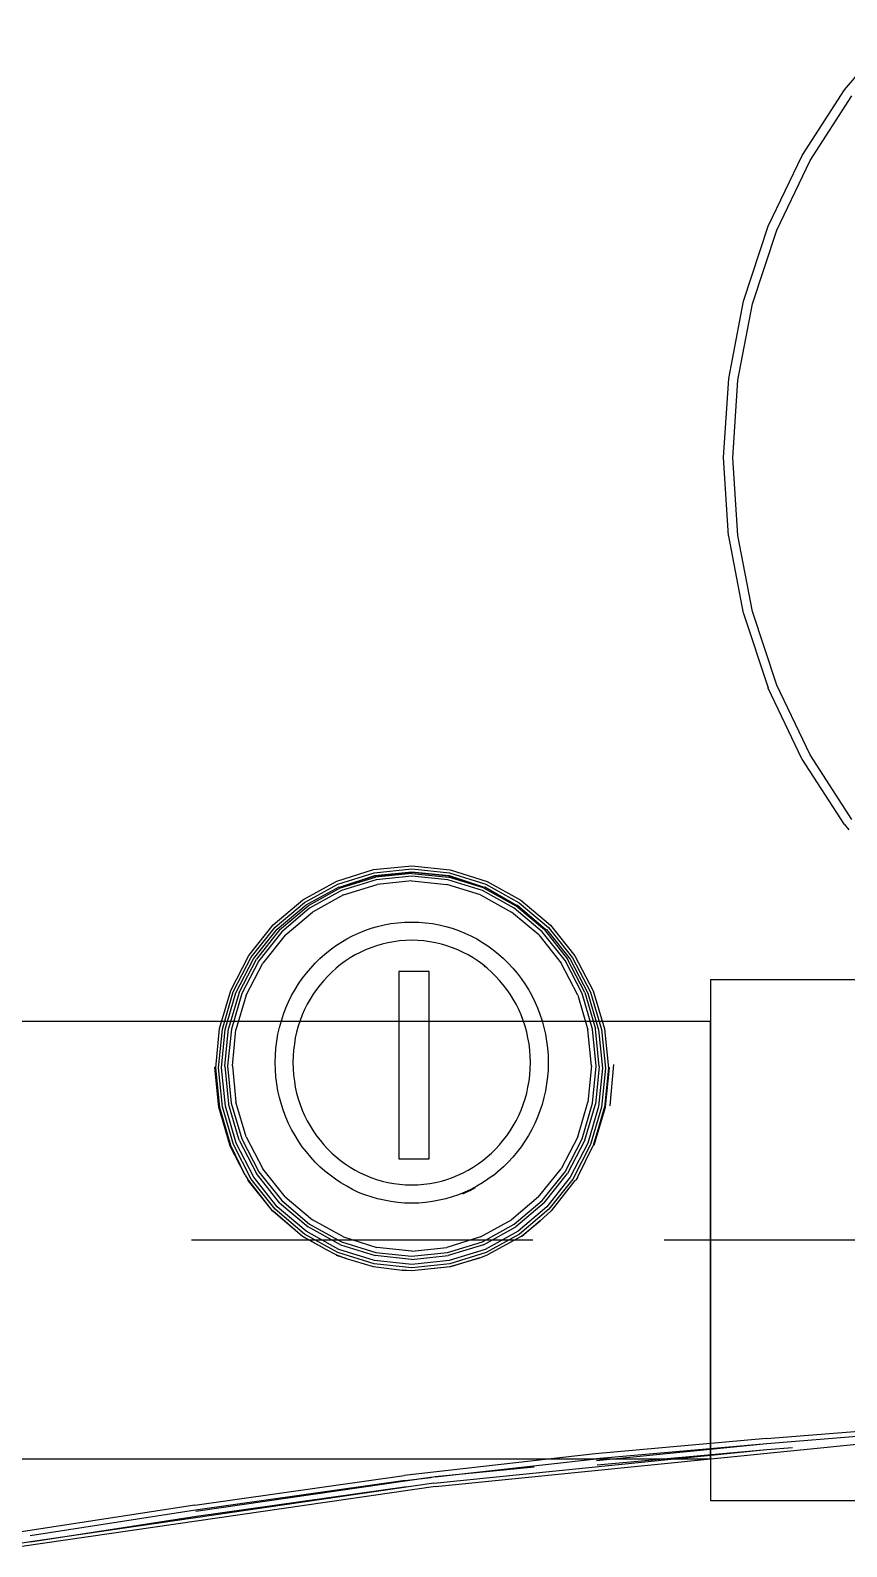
# Model space of a CAD drawing. Extents: x 41.9 to 126, y -21.3 to 38.1.
# Drawn here: x 101.4414 to 101.6804, y -12.3686 to -11.9249 of the extents above; entities that cross this region are included whole.
import ezdxf

# ---------------------------------------------------------------- set-up
doc = ezdxf.new("R2010")
doc.units = 0
for name, pattern in [('(_DASHED_)', [0.3, 0.2, -0.1]), ('AGUA_FRIA', [1000, 1000, 0]), ('DASHDOT2', [0.5, 0.25, -0.125, 0, -0.125])]:
    doc.linetypes.add(name, pattern=pattern)
doc.layers.get('0').update_dxf_attribs({"linetype": 'CONTINUOUS'})
for name, color, linetype in [('ARQUITETURA_R07', 8, 'CONTINUOUS'), ('CONEXAO-PVC_SOLDAVEL_MARROM', 162, 'CONTINUOUS'), ('LINHA_CENTRAL', 5, 'CONTINUOUS'), ('LINHA_EIXO', 8, 'DASHDOT2'), ('LISTAGEM_TEXTO', 7, 'CONTINUOUS'), ('TRACADO_INTERNO_CNX', 7, 'CONTINUOUS'), ('TUBO-PVC_SOLDAVEL_MARROM', 162, 'CONTINUOUS')]:
    doc.layers.add(name, color=color, linetype=linetype)

# ---------------------------------------------------------------- blocks, each defined once
blk = doc.blocks.new('VISTAS')
at = {"layer": 'ARQUITETURA_R07'}
for p, q in [((1.8751, -0.35936), (1.87879, -0.35501)), ((1.87199, -0.36416), (1.8751, -0.35936)), ((1.87257, -0.36454), (1.87563, -0.35981)), ((1.86951, -0.36934), (1.87199, -0.36416)), ((1.87013, -0.36964), (1.87257, -0.36454)), ((1.86771, -0.37482), (1.86951, -0.36934)), ((1.86836, -0.37502), (1.87013, -0.36964)), ((1.86662, -0.38049), (1.86771, -0.37482)), ((1.86728, -0.38062), (1.86836, -0.37502)), ((1.86625, -0.38627), (1.86662, -0.38049)), ((1.86692, -0.3863), (1.86728, -0.38062)), ((1.86661, -0.39199), (1.86625, -0.38627)), ((1.86728, -0.39197), (1.86692, -0.3863)), ((1.86661, -0.39199), (1.86662, -0.39203)), ((1.8677, -0.39765), (1.86662, -0.39203)), ((1.86836, -0.39754), (1.86728, -0.39197)), ((1.8677, -0.39765), (1.86771, -0.39769)), ((1.86771, -0.39769), (1.8695, -0.40312)), ((1.87013, -0.40292), (1.86836, -0.39754)), ((1.86951, -0.40315), (1.8695, -0.40312)), ((1.87198, -0.4083), (1.86951, -0.40315)), ((1.87257, -0.40802), (1.87013, -0.40292)), ((1.87563, -0.41275), (1.87257, -0.40802)), ((1.87199, -0.40833), (1.87198, -0.4083)), ((1.8751, -0.41311), (1.87199, -0.40833)), ((1.8751, -0.41311), (1.87541, -0.4135)), ((1.83794, -0.41727), (1.84063, -0.41642)), ((1.83802, -0.41748), (1.84067, -0.41665)), ((1.8382, -0.41776), (1.84076, -0.41696)), ((1.83822, -0.41767), (1.84071, -0.41685)), ((1.83822, -0.41767), (1.84074, -0.41688)), ((1.84063, -0.41642), (1.84343, -0.41613)), ((1.84067, -0.41665), (1.84343, -0.41636)), ((1.84071, -0.41685), (1.84343, -0.41657)), ((1.84074, -0.41688), (1.84343, -0.41661)), ((1.84343, -0.41669), (1.84076, -0.41696)), ((1.84343, -0.41689), (1.84081, -0.41716)), ((1.84343, -0.41613), (1.84623, -0.41643)), ((1.84343, -0.41636), (1.84619, -0.41665)), ((1.84343, -0.41657), (1.84615, -0.41685)), ((1.84343, -0.41661), (1.84613, -0.41688)), ((1.84343, -0.41669), (1.84611, -0.41696)), ((1.84606, -0.41716), (1.84343, -0.41689)), ((1.84868, -0.41776), (1.84611, -0.41696)), ((1.84613, -0.41688), (1.84872, -0.41769)), ((1.84615, -0.41685), (1.84872, -0.41769)), ((1.84619, -0.41665), (1.84885, -0.41749)), ((1.84623, -0.41643), (1.84893, -0.41728)), ((1.83546, -0.41863), (1.83794, -0.41727)), ((1.83557, -0.41882), (1.83802, -0.41748)), ((1.83569, -0.41899), (1.8381, -0.41767)), ((1.8382, -0.41776), (1.83583, -0.41907)), ((1.83828, -0.41795), (1.83595, -0.41924)), ((1.8381, -0.41767), (1.83813, -0.4177)), ((1.83813, -0.4177), (1.83822, -0.41767)), ((1.84081, -0.41716), (1.83828, -0.41795)), ((1.83842, -0.41827), (1.84088, -0.4175)), ((1.84344, -0.41724), (1.84088, -0.4175)), ((1.84344, -0.41724), (1.846, -0.4175)), ((1.84846, -0.41827), (1.846, -0.4175)), ((1.8486, -0.41794), (1.84606, -0.41716)), ((1.85093, -0.41923), (1.8486, -0.41794)), ((1.84868, -0.41776), (1.85105, -0.41907)), ((1.84872, -0.41769), (1.84877, -0.41768)), ((1.84877, -0.41768), (1.8511, -0.41901)), ((1.84885, -0.41749), (1.85129, -0.41884)), ((1.84893, -0.41728), (1.85141, -0.41865)), ((1.83328, -0.42046), (1.83546, -0.41863)), ((1.83343, -0.42062), (1.83557, -0.41882)), ((1.83358, -0.42077), (1.83569, -0.41899)), ((1.83375, -0.42083), (1.83583, -0.41907)), ((1.83595, -0.41924), (1.83391, -0.42097)), ((1.83842, -0.41827), (1.83615, -0.41953)), ((1.84846, -0.41827), (1.85073, -0.41952)), ((1.85297, -0.42096), (1.85093, -0.41923)), ((1.85313, -0.42082), (1.85105, -0.41907)), ((1.8511, -0.41901), (1.85113, -0.41903)), ((1.8511, -0.41901), (1.85117, -0.41901)), ((1.85113, -0.41903), (1.85287, -0.42049)), ((1.85117, -0.41901), (1.85287, -0.42049)), ((1.85129, -0.41884), (1.85343, -0.42065)), ((1.85141, -0.41865), (1.85358, -0.42049)), ((1.83416, -0.42122), (1.83615, -0.41953)), ((1.84141, -0.42046), (1.8419, -0.42037)), ((1.8419, -0.42037), (1.8424, -0.4203)), ((1.8424, -0.4203), (1.8429, -0.42026)), ((1.8429, -0.42026), (1.84342, -0.42025)), ((1.84342, -0.42025), (1.84393, -0.42026)), ((1.84393, -0.42026), (1.84444, -0.4203)), ((1.84444, -0.4203), (1.84494, -0.42037)), ((1.84494, -0.42037), (1.84543, -0.42046)), ((1.85272, -0.4212), (1.85073, -0.41952)), ((1.8315, -0.4227), (1.83328, -0.42046)), ((1.83167, -0.42283), (1.83343, -0.42062)), ((1.83185, -0.42294), (1.83358, -0.42077)), ((1.83375, -0.42083), (1.83205, -0.42297)), ((1.83391, -0.42097), (1.83223, -0.42308)), ((1.83416, -0.42122), (1.83253, -0.42327)), ((1.83824, -0.42174), (1.83866, -0.42149)), ((1.83866, -0.42149), (1.83909, -0.42126)), ((1.83909, -0.42126), (1.83953, -0.42106)), ((1.83953, -0.42106), (1.83999, -0.42087)), ((1.83999, -0.42087), (1.84045, -0.42071)), ((1.84045, -0.42071), (1.84092, -0.42057)), ((1.84092, -0.42057), (1.84141, -0.42046)), ((1.84543, -0.42046), (1.84591, -0.42057)), ((1.84591, -0.42057), (1.84639, -0.42071)), ((1.84639, -0.42071), (1.84685, -0.42087)), ((1.84685, -0.42087), (1.8473, -0.42106)), ((1.8473, -0.42106), (1.84775, -0.42126)), ((1.84775, -0.42126), (1.84818, -0.42149)), ((1.84818, -0.42149), (1.8486, -0.42174)), ((1.85272, -0.4212), (1.85436, -0.42326)), ((1.85287, -0.42049), (1.8532, -0.42078)), ((1.85465, -0.42307), (1.85297, -0.42096)), ((1.85313, -0.42082), (1.85483, -0.42296)), ((1.85323, -0.4208), (1.8532, -0.42078)), ((1.85323, -0.4208), (1.85328, -0.42079)), ((1.85328, -0.42079), (1.85501, -0.42297)), ((1.85343, -0.42065), (1.85519, -0.42286)), ((1.85358, -0.42049), (1.85536, -0.42273)), ((1.8367, -0.42292), (1.83707, -0.4226)), ((1.83707, -0.4226), (1.83744, -0.42229)), ((1.83744, -0.42229), (1.83783, -0.422)), ((1.83783, -0.422), (1.83824, -0.42174)), ((1.83928, -0.42266), (1.83891, -0.42288)), ((1.83965, -0.42247), (1.83928, -0.42266)), ((1.84004, -0.42229), (1.83965, -0.42247)), ((1.84043, -0.42213), (1.84004, -0.42229)), ((1.84084, -0.42199), (1.84043, -0.42213)), ((1.84125, -0.42187), (1.84084, -0.42199)), ((1.84167, -0.42177), (1.84125, -0.42187)), ((1.8421, -0.42169), (1.84167, -0.42177)), ((1.84253, -0.42163), (1.8421, -0.42169)), ((1.84297, -0.4216), (1.84253, -0.42163)), ((1.84342, -0.42158), (1.84297, -0.4216)), ((1.84387, -0.4216), (1.84342, -0.42158)), ((1.84431, -0.42163), (1.84387, -0.4216)), ((1.84474, -0.42169), (1.84431, -0.42163)), ((1.84517, -0.42177), (1.84474, -0.42169)), ((1.84559, -0.42187), (1.84517, -0.42177)), ((1.846, -0.42199), (1.84559, -0.42187)), ((1.8464, -0.42213), (1.846, -0.42199)), ((1.8468, -0.42229), (1.8464, -0.42213)), ((1.84718, -0.42247), (1.8468, -0.42229)), ((1.84756, -0.42266), (1.84718, -0.42247)), ((1.84792, -0.42288), (1.84756, -0.42266)), ((1.8486, -0.42174), (1.849, -0.422)), ((1.849, -0.422), (1.84939, -0.42229)), ((1.84939, -0.42229), (1.84977, -0.4226)), ((1.84977, -0.4226), (1.85013, -0.42292)), ((1.83017, -0.42526), (1.8315, -0.4227)), ((1.83036, -0.42535), (1.83167, -0.42283)), ((1.83056, -0.42542), (1.83185, -0.42294)), ((1.83079, -0.42541), (1.83205, -0.42297)), ((1.83223, -0.42308), (1.83099, -0.42548)), ((1.83131, -0.42561), (1.83253, -0.42327)), ((1.83571, -0.42399), (1.83603, -0.42362)), ((1.83603, -0.42362), (1.83636, -0.42326)), ((1.83636, -0.42326), (1.8367, -0.42292)), ((1.83789, -0.42363), (1.83758, -0.42391)), ((1.83822, -0.42336), (1.83789, -0.42363)), ((1.83856, -0.42311), (1.83822, -0.42336)), ((1.83891, -0.42288), (1.83856, -0.42311)), ((1.84828, -0.42311), (1.84792, -0.42288)), ((1.84862, -0.42336), (1.84828, -0.42311)), ((1.84895, -0.42363), (1.84862, -0.42336)), ((1.84872, -0.4235), (1.84874, -0.42352)), ((1.84926, -0.42391), (1.84895, -0.42363)), ((1.85013, -0.42292), (1.85048, -0.42326)), ((1.85048, -0.42326), (1.85081, -0.42362)), ((1.85081, -0.42362), (1.85113, -0.42399)), ((1.85557, -0.4256), (1.85436, -0.42326)), ((1.8559, -0.42547), (1.85465, -0.42307)), ((1.8561, -0.42541), (1.85483, -0.42296)), ((1.85501, -0.42297), (1.8563, -0.42545)), ((1.85519, -0.42286), (1.8565, -0.42538)), ((1.85536, -0.42273), (1.8567, -0.42528)), ((1.83488, -0.4252), (1.83514, -0.42478)), ((1.83514, -0.42478), (1.83541, -0.42438)), ((1.83541, -0.42438), (1.83571, -0.42399)), ((1.83671, -0.42484), (1.83645, -0.42518)), ((1.83699, -0.42452), (1.83671, -0.42484)), ((1.83727, -0.42421), (1.83699, -0.42452)), ((1.83758, -0.42391), (1.83727, -0.42421)), ((1.84469, -0.42386), (1.84247, -0.42386)), ((1.84247, -0.42386), (1.84247, -0.43757)), ((1.84469, -0.43757), (1.84469, -0.42386)), ((1.84956, -0.42421), (1.84926, -0.42391)), ((1.84985, -0.42452), (1.84956, -0.42421)), ((1.85012, -0.42484), (1.84985, -0.42452)), ((1.85038, -0.42518), (1.85012, -0.42484)), ((1.85113, -0.42399), (1.85142, -0.42438)), ((1.85142, -0.42438), (1.8517, -0.42478)), ((1.8517, -0.42478), (1.85196, -0.4252)), ((1.82936, -0.42803), (1.83017, -0.42526)), ((1.82956, -0.42808), (1.83036, -0.42535)), ((1.82977, -0.42811), (1.83056, -0.42542)), ((1.83079, -0.42541), (1.83001, -0.42805)), ((1.83099, -0.42548), (1.83022, -0.42808)), ((1.83131, -0.42561), (1.83056, -0.42814)), ((1.83441, -0.42608), (1.83463, -0.42563)), ((1.83463, -0.42563), (1.83488, -0.4252)), ((1.83599, -0.42589), (1.83578, -0.42627)), ((1.83621, -0.42553), (1.83599, -0.42589)), ((1.83645, -0.42518), (1.83621, -0.42553)), ((1.85062, -0.42553), (1.85038, -0.42518)), ((1.85085, -0.42589), (1.85062, -0.42553)), ((1.85106, -0.42627), (1.85085, -0.42589)), ((1.85196, -0.4252), (1.8522, -0.42563)), ((1.8522, -0.42563), (1.85242, -0.42608)), ((1.85557, -0.4256), (1.85632, -0.42814)), ((1.85666, -0.42808), (1.8559, -0.42547)), ((1.8561, -0.42541), (1.85687, -0.42806)), ((1.8563, -0.42545), (1.8571, -0.42814)), ((1.8565, -0.42538), (1.85731, -0.42811)), ((1.8567, -0.42528), (1.85752, -0.42806)), ((1.83388, -0.42748), (1.83403, -0.427)), ((1.83403, -0.427), (1.83421, -0.42653)), ((1.83421, -0.42653), (1.83441, -0.42608)), ((1.83541, -0.42705), (1.83525, -0.42746)), ((1.83558, -0.42666), (1.83541, -0.42705)), ((1.83578, -0.42627), (1.83558, -0.42666)), ((1.85125, -0.42666), (1.85106, -0.42627)), ((1.85143, -0.42705), (1.85125, -0.42666)), ((1.85158, -0.42746), (1.85143, -0.42705)), ((1.85242, -0.42608), (1.85262, -0.42653)), ((1.85262, -0.42653), (1.8528, -0.427)), ((1.8528, -0.427), (1.85296, -0.42748)), ((1.82908, -0.43092), (1.82936, -0.42803)), ((1.82929, -0.43093), (1.82956, -0.42808)), ((1.82951, -0.43091), (1.82977, -0.42811)), ((1.82974, -0.4308), (1.83001, -0.42805)), ((1.83022, -0.42808), (1.82995, -0.43078)), ((1.83031, -0.43077), (1.83056, -0.42814)), ((1.83363, -0.42846), (1.83374, -0.42796)), ((1.83374, -0.42796), (1.83388, -0.42748)), ((1.83512, -0.42787), (1.835, -0.4283)), ((1.83525, -0.42746), (1.83512, -0.42787)), ((1.85172, -0.42787), (1.85158, -0.42746)), ((1.85184, -0.4283), (1.85172, -0.42787)), ((1.85296, -0.42748), (1.85309, -0.42796)), ((1.85309, -0.42796), (1.85321, -0.42846)), ((1.85657, -0.43078), (1.85632, -0.42814)), ((1.85692, -0.43079), (1.85666, -0.42808)), ((1.85714, -0.43081), (1.85687, -0.42806)), ((1.8571, -0.42814), (1.85738, -0.43094)), ((1.85731, -0.42811), (1.8576, -0.43095)), ((1.85752, -0.42806), (1.85781, -0.43094)), ((1.83348, -0.42948), (1.83354, -0.42897)), ((1.83354, -0.42897), (1.83363, -0.42846)), ((1.83483, -0.42917), (1.83477, -0.42962)), ((1.8349, -0.42873), (1.83483, -0.42917)), ((1.835, -0.4283), (1.8349, -0.42873)), ((1.85193, -0.42873), (1.85184, -0.4283)), ((1.85201, -0.42917), (1.85193, -0.42873)), ((1.85206, -0.42962), (1.85201, -0.42917)), ((1.85321, -0.42846), (1.85329, -0.42897)), ((1.85329, -0.42897), (1.85336, -0.42948)), ((1.83343, -0.43053), (1.83344, -0.43)), ((1.83344, -0.43), (1.83348, -0.42948)), ((1.83474, -0.43007), (1.83473, -0.43053)), ((1.83477, -0.42962), (1.83474, -0.43007)), ((1.8521, -0.43007), (1.85206, -0.42962)), ((1.85211, -0.43053), (1.8521, -0.43007)), ((1.85336, -0.42948), (1.8534, -0.43)), ((1.8534, -0.43), (1.85341, -0.43053)), ((1.82902, -0.43085), (1.82902, -0.43089)), ((1.8293, -0.43379), (1.82902, -0.43089)), ((1.82937, -0.43381), (1.82908, -0.43092)), ((1.82957, -0.43378), (1.82929, -0.43093)), ((1.82978, -0.43372), (1.82951, -0.43091)), ((1.82974, -0.4308), (1.83001, -0.43356)), ((1.82995, -0.43078), (1.83021, -0.4335)), ((1.83031, -0.43077), (1.83056, -0.43342)), ((1.83344, -0.43106), (1.83343, -0.43053)), ((1.83348, -0.43158), (1.83344, -0.43106)), ((1.83473, -0.43053), (1.83474, -0.43099)), ((1.83474, -0.43099), (1.83477, -0.43145)), ((1.83477, -0.43145), (1.83483, -0.4319)), ((1.85201, -0.4319), (1.85206, -0.43145)), ((1.85206, -0.43145), (1.8521, -0.43099)), ((1.8521, -0.43099), (1.85211, -0.43053)), ((1.8534, -0.43106), (1.85336, -0.43158)), ((1.85341, -0.43053), (1.8534, -0.43106)), ((1.85657, -0.43078), (1.85632, -0.43343)), ((1.85666, -0.43351), (1.85692, -0.43079)), ((1.85714, -0.43081), (1.85687, -0.43357)), ((1.85738, -0.43094), (1.8571, -0.43374)), ((1.8576, -0.43095), (1.85732, -0.4338)), ((1.85781, -0.43094), (1.85752, -0.43383)), ((1.85787, -0.43091), (1.85758, -0.43377)), ((1.85786, -0.43087), (1.85787, -0.43091)), ((1.8582, -0.43067), (1.85793, -0.43371)), ((1.83354, -0.4321), (1.83348, -0.43158)), ((1.83363, -0.43261), (1.83354, -0.4321)), ((1.83374, -0.4331), (1.83363, -0.43261)), ((1.83483, -0.4319), (1.8349, -0.43234)), ((1.8349, -0.43234), (1.835, -0.43277)), ((1.85184, -0.43277), (1.85193, -0.43234)), ((1.85193, -0.43234), (1.85201, -0.4319)), ((1.85321, -0.43261), (1.85309, -0.4331)), ((1.85329, -0.4321), (1.85321, -0.43261)), ((1.85336, -0.43158), (1.85329, -0.4321)), ((1.83058, -0.43643), (1.82978, -0.43372)), ((1.83078, -0.43622), (1.83001, -0.43356)), ((1.83021, -0.4335), (1.83098, -0.43611)), ((1.83131, -0.43596), (1.83056, -0.43342)), ((1.83388, -0.43359), (1.83374, -0.4331)), ((1.83403, -0.43407), (1.83388, -0.43359)), ((1.835, -0.43277), (1.83512, -0.43319)), ((1.83512, -0.43319), (1.83525, -0.43361)), ((1.83525, -0.43361), (1.83541, -0.43402)), ((1.85143, -0.43402), (1.85158, -0.43361)), ((1.85158, -0.43361), (1.85172, -0.43319)), ((1.85172, -0.43319), (1.85184, -0.43277)), ((1.85296, -0.43359), (1.8528, -0.43407)), ((1.85309, -0.4331), (1.85296, -0.43359)), ((1.85557, -0.43597), (1.85632, -0.43343)), ((1.8559, -0.43612), (1.85666, -0.43351)), ((1.8561, -0.43622), (1.85687, -0.43357)), ((1.8571, -0.43374), (1.85631, -0.43643)), ((1.83012, -0.43656), (1.8293, -0.43379)), ((1.83019, -0.4366), (1.82937, -0.43381)), ((1.83038, -0.43653), (1.82957, -0.43378)), ((1.83421, -0.43454), (1.83403, -0.43407)), ((1.83441, -0.43499), (1.83421, -0.43454)), ((1.83541, -0.43402), (1.83558, -0.43441)), ((1.83558, -0.43441), (1.83578, -0.4348)), ((1.83578, -0.4348), (1.83599, -0.43517)), ((1.85085, -0.43517), (1.85106, -0.4348)), ((1.85106, -0.4348), (1.85125, -0.43441)), ((1.85125, -0.43441), (1.85143, -0.43402)), ((1.85262, -0.43454), (1.85242, -0.43499)), ((1.8528, -0.43407), (1.85262, -0.43454)), ((1.85732, -0.4338), (1.85651, -0.43653)), ((1.85752, -0.43383), (1.8567, -0.4366)), ((1.85758, -0.43381), (1.85676, -0.43659)), ((1.85676, -0.43656), (1.85752, -0.43383)), ((1.85752, -0.43383), (1.85758, -0.43377)), ((1.85758, -0.43377), (1.85758, -0.43381)), ((1.83131, -0.43596), (1.83252, -0.4383)), ((1.83463, -0.43543), (1.83441, -0.43499)), ((1.83488, -0.43587), (1.83463, -0.43543)), ((1.83514, -0.43628), (1.83488, -0.43587)), ((1.83599, -0.43517), (1.83621, -0.43554)), ((1.83621, -0.43554), (1.83645, -0.43589)), ((1.83645, -0.43589), (1.83671, -0.43622)), ((1.85012, -0.43622), (1.85038, -0.43589)), ((1.85038, -0.43589), (1.85062, -0.43554)), ((1.85062, -0.43554), (1.85085, -0.43517)), ((1.85196, -0.43587), (1.8517, -0.43628)), ((1.8522, -0.43543), (1.85196, -0.43587)), ((1.85242, -0.43499), (1.8522, -0.43543)), ((1.85557, -0.43597), (1.85435, -0.4383)), ((1.83012, -0.43659), (1.83012, -0.43656)), ((1.83124, -0.43876), (1.83012, -0.43659)), ((1.83124, -0.43876), (1.83019, -0.4366)), ((1.83168, -0.43906), (1.83038, -0.43653)), ((1.83186, -0.43892), (1.83058, -0.43643)), ((1.83078, -0.43622), (1.83205, -0.43866)), ((1.83098, -0.43611), (1.83223, -0.43852)), ((1.83541, -0.43669), (1.83514, -0.43628)), ((1.83571, -0.43707), (1.83541, -0.43669)), ((1.83603, -0.43745), (1.83571, -0.43707)), ((1.83671, -0.43622), (1.83699, -0.43655)), ((1.83699, -0.43655), (1.83727, -0.43686)), ((1.83727, -0.43686), (1.83758, -0.43716)), ((1.84926, -0.43716), (1.84956, -0.43686)), ((1.84956, -0.43686), (1.84985, -0.43655)), ((1.84985, -0.43655), (1.85012, -0.43622)), ((1.85113, -0.43707), (1.85081, -0.43745)), ((1.85142, -0.43669), (1.85113, -0.43707)), ((1.8517, -0.43628), (1.85142, -0.43669)), ((1.85465, -0.43852), (1.8559, -0.43612)), ((1.8561, -0.43622), (1.85482, -0.43866)), ((1.85631, -0.43643), (1.85502, -0.43892)), ((1.85651, -0.43653), (1.8552, -0.43906)), ((1.85557, -0.43889), (1.8567, -0.4366)), ((1.8567, -0.4366), (1.85676, -0.43656)), ((1.83636, -0.43781), (1.83603, -0.43745)), ((1.8367, -0.43815), (1.83636, -0.43781)), ((1.83707, -0.43847), (1.8367, -0.43815)), ((1.83758, -0.43716), (1.83789, -0.43744)), ((1.83789, -0.43744), (1.83822, -0.4377)), ((1.83822, -0.4377), (1.83856, -0.43795)), ((1.83856, -0.43795), (1.83891, -0.43819)), ((1.83891, -0.43819), (1.83928, -0.4384)), ((1.84247, -0.43757), (1.84469, -0.43757)), ((1.84756, -0.4384), (1.84792, -0.43819)), ((1.84792, -0.43819), (1.84828, -0.43795)), ((1.84828, -0.43795), (1.84862, -0.4377)), ((1.84862, -0.4377), (1.84895, -0.43744)), ((1.84895, -0.43744), (1.84926, -0.43716)), ((1.85013, -0.43815), (1.84977, -0.43847)), ((1.85048, -0.43781), (1.85013, -0.43815)), ((1.85081, -0.43745), (1.85048, -0.43781)), ((1.83124, -0.43876), (1.83142, -0.4391)), ((1.83145, -0.43917), (1.83142, -0.4391)), ((1.83142, -0.4391), (1.83145, -0.43913)), ((1.83145, -0.43913), (1.83145, -0.43917)), ((1.83151, -0.43917), (1.83145, -0.43913)), ((1.83324, -0.44139), (1.83145, -0.43917)), ((1.83324, -0.44139), (1.83151, -0.43917)), ((1.83343, -0.44127), (1.83168, -0.43906)), ((1.83358, -0.4411), (1.83186, -0.43892)), ((1.83375, -0.4408), (1.83205, -0.43866)), ((1.83223, -0.43852), (1.83391, -0.44062)), ((1.83416, -0.44035), (1.83252, -0.4383)), ((1.83744, -0.43878), (1.83707, -0.43847)), ((1.83783, -0.43906), (1.83744, -0.43878)), ((1.83824, -0.43933), (1.83783, -0.43906)), ((1.83928, -0.4384), (1.83965, -0.4386)), ((1.83965, -0.4386), (1.84004, -0.43878)), ((1.84004, -0.43878), (1.84043, -0.43894)), ((1.84043, -0.43894), (1.84084, -0.43908)), ((1.84084, -0.43908), (1.84125, -0.4392)), ((1.84125, -0.4392), (1.84167, -0.4393)), ((1.84167, -0.4393), (1.8421, -0.43938)), ((1.84474, -0.43938), (1.84517, -0.4393)), ((1.84517, -0.4393), (1.84559, -0.4392)), ((1.84559, -0.4392), (1.846, -0.43908)), ((1.846, -0.43908), (1.8464, -0.43894)), ((1.8464, -0.43894), (1.8468, -0.43878)), ((1.8468, -0.43878), (1.84718, -0.4386)), ((1.84718, -0.4386), (1.84756, -0.4384)), ((1.849, -0.43906), (1.8486, -0.43933)), ((1.84939, -0.43879), (1.849, -0.43906)), ((1.84939, -0.43879), (1.84968, -0.43855)), ((1.84977, -0.43847), (1.84968, -0.43855)), ((1.85271, -0.44035), (1.85435, -0.4383)), ((1.85297, -0.44062), (1.85465, -0.43852)), ((1.85312, -0.4408), (1.85482, -0.43866)), ((1.85502, -0.43892), (1.8533, -0.4411)), ((1.8552, -0.43906), (1.85346, -0.44127)), ((1.85364, -0.44139), (1.85538, -0.43916)), ((1.85538, -0.43916), (1.85543, -0.43913)), ((1.85557, -0.43889), (1.85543, -0.43913)), ((1.83416, -0.44035), (1.83615, -0.44204)), ((1.83866, -0.43958), (1.83824, -0.43933)), ((1.83909, -0.43981), (1.83866, -0.43958)), ((1.83953, -0.44003), (1.83909, -0.43981)), ((1.83984, -0.44016), (1.83953, -0.44003)), ((1.83999, -0.4402), (1.83984, -0.44016)), ((1.84045, -0.44036), (1.83999, -0.4402)), ((1.84092, -0.4405), (1.84045, -0.44036)), ((1.8421, -0.43938), (1.84253, -0.43944)), ((1.84253, -0.43944), (1.84297, -0.43947)), ((1.84297, -0.43947), (1.84342, -0.43948)), ((1.84342, -0.43948), (1.84387, -0.43947)), ((1.84387, -0.43947), (1.84431, -0.43944)), ((1.84431, -0.43944), (1.84474, -0.43938)), ((1.84639, -0.44036), (1.84591, -0.4405)), ((1.84685, -0.4402), (1.84639, -0.44036)), ((1.8473, -0.44001), (1.84685, -0.4402)), ((1.84717, -0.44013), (1.8473, -0.44007)), ((1.84775, -0.43981), (1.8473, -0.44001)), ((1.8473, -0.44007), (1.84775, -0.43987)), ((1.84818, -0.43958), (1.84775, -0.43981)), ((1.84775, -0.43987), (1.84809, -0.43968)), ((1.8486, -0.43933), (1.84818, -0.43958)), ((1.85271, -0.44035), (1.85072, -0.44203)), ((1.83324, -0.44142), (1.83324, -0.44139)), ((1.83328, -0.44141), (1.83324, -0.44139)), ((1.83328, -0.44141), (1.83324, -0.44142)), ((1.83328, -0.44141), (1.83542, -0.44324)), ((1.83542, -0.44327), (1.83328, -0.44141)), ((1.83557, -0.44308), (1.83343, -0.44127)), ((1.83569, -0.44288), (1.83358, -0.4411)), ((1.83375, -0.4408), (1.83583, -0.44255)), ((1.83391, -0.44062), (1.83595, -0.44235)), ((1.84141, -0.44061), (1.84092, -0.4405)), ((1.8419, -0.4407), (1.84141, -0.44061)), ((1.8424, -0.44077), (1.8419, -0.4407)), ((1.8429, -0.44081), (1.8424, -0.44077)), ((1.84342, -0.44082), (1.8429, -0.44081)), ((1.84393, -0.44081), (1.84342, -0.44082)), ((1.84444, -0.44077), (1.84393, -0.44081)), ((1.84494, -0.4407), (1.84444, -0.44077)), ((1.84543, -0.44061), (1.84494, -0.4407)), ((1.84591, -0.4405), (1.84543, -0.44061)), ((1.85092, -0.44235), (1.85297, -0.44062)), ((1.85312, -0.4408), (1.85104, -0.44255)), ((1.8533, -0.4411), (1.8512, -0.44288)), ((1.85346, -0.44127), (1.85132, -0.44308)), ((1.85283, -0.44211), (1.85361, -0.44141)), ((1.85364, -0.44139), (1.85361, -0.44141)), ((1.8382, -0.44386), (1.83583, -0.44255)), ((1.83595, -0.44235), (1.83828, -0.44364)), ((1.83842, -0.44329), (1.83615, -0.44204)), ((1.84845, -0.44329), (1.85072, -0.44203)), ((1.84859, -0.44364), (1.85092, -0.44235)), ((1.84867, -0.44386), (1.85104, -0.44255)), ((1.85146, -0.44324), (1.85283, -0.44211)), ((1.85283, -0.44211), (1.85148, -0.44326)), ((1.83545, -0.44325), (1.83542, -0.44324)), ((1.83705, -0.44417), (1.83542, -0.44327)), ((1.83705, -0.44417), (1.83545, -0.44325)), ((1.83801, -0.44443), (1.83557, -0.44308)), ((1.83809, -0.44421), (1.83569, -0.44288)), ((1.83828, -0.44364), (1.8408, -0.44443)), ((1.83842, -0.44329), (1.84087, -0.44406)), ((1.84845, -0.44329), (1.84598, -0.44406)), ((1.84605, -0.44443), (1.84859, -0.44364)), ((1.8512, -0.44288), (1.84879, -0.44421)), ((1.85132, -0.44308), (1.84887, -0.44443)), ((1.85144, -0.44325), (1.84896, -0.44461)), ((1.85144, -0.44325), (1.85146, -0.44324)), ((1.83705, -0.44417), (1.83791, -0.44461)), ((1.83791, -0.44461), (1.83862, -0.44487)), ((1.83862, -0.44487), (1.83791, -0.44465)), ((1.84066, -0.44526), (1.83801, -0.44443)), ((1.8407, -0.44502), (1.83809, -0.44421)), ((1.8382, -0.44386), (1.84075, -0.44466)), ((1.84341, -0.44494), (1.84075, -0.44466)), ((1.8408, -0.44443), (1.84341, -0.4447)), ((1.84342, -0.44433), (1.84087, -0.44406)), ((1.84341, -0.4447), (1.84605, -0.44443)), ((1.84341, -0.44494), (1.84609, -0.44466)), ((1.84342, -0.44433), (1.84598, -0.44406)), ((1.84867, -0.44386), (1.84609, -0.44466)), ((1.84879, -0.44421), (1.84616, -0.44502)), ((1.84887, -0.44443), (1.8462, -0.44526)), ((1.84624, -0.44546), (1.8484, -0.44482)), ((1.8484, -0.44482), (1.84625, -0.44549)), ((1.8484, -0.44482), (1.84896, -0.44461)), ((1.83862, -0.44487), (1.84061, -0.44546)), ((1.84061, -0.44546), (1.84271, -0.44571)), ((1.84342, -0.44554), (1.84066, -0.44526)), ((1.84342, -0.4453), (1.8407, -0.44502)), ((1.84342, -0.44578), (1.84271, -0.44571)), ((1.84271, -0.44571), (1.84342, -0.44574)), ((1.84616, -0.44502), (1.84342, -0.4453)), ((1.8462, -0.44526), (1.84342, -0.44554)), ((1.84342, -0.44574), (1.84624, -0.44546)), ((1.84625, -0.44549), (1.84342, -0.44578)), ((1.86939, -0.45804), (1.85685, -0.45917)), ((1.86939, -0.45804), (1.88034, -0.45718)), ((1.87661, -0.45784), (1.8694, -0.45843)), ((1.85685, -0.45917), (1.84286, -0.46074)), ((1.84503, -0.46131), (1.86942, -0.45885)), ((1.84517, -0.46154), (1.87674, -0.45839)), ((1.8694, -0.45843), (1.85691, -0.45953)), ((1.8694, -0.45843), (1.85694, -0.45968)), ((1.85699, -0.45997), (1.86942, -0.45885)), ((1.86942, -0.45885), (1.8713, -0.4587)), ((1.84513, -0.46085), (1.85691, -0.45953)), ((1.85239, -0.46013), (1.84513, -0.46085)), ((1.84503, -0.46131), (1.81552, -0.46559)), ((1.82754, -0.46291), (1.84286, -0.46074)), ((1.84295, -0.4611), (1.8276, -0.46327)), ((1.8448, -0.46089), (1.82762, -0.46339)), ((1.84295, -0.4611), (1.8448, -0.46089)), ((1.84489, -0.46088), (1.8448, -0.46089)), ((1.84513, -0.46085), (1.84489, -0.46088)), ((1.84517, -0.46154), (1.81489, -0.46595)), ((1.82768, -0.46372), (1.84307, -0.46154)), ((1.82754, -0.46291), (1.81126, -0.46542)), ((1.8276, -0.46327), (1.8155, -0.46515)), ((1.81552, -0.46559), (1.82768, -0.46372)), ((1.81552, -0.46559), (1.81473, -0.46572))]:
    blk.add_line(p, q, dxfattribs=at)
blk = doc.blocks.new('*U47', base_point=(21.51699, -11.23947))
for p, q in [((21.5339, -11.22041), (21.53242, -11.22256)), ((21.55399, -11.22041), (21.5339, -11.22041)), ((21.55399, -11.25854), (21.55399, -11.22041)), ((21.53242, -11.22256), (21.52687, -11.22256)), ((21.53242, -11.25639), (21.52687, -11.25639)), ((21.5339, -11.25854), (21.53242, -11.25639)), ((21.55399, -11.25854), (21.5339, -11.25854))]:
    blk.add_line(p, q)
for radius in [0.01959, 0.01707]:
    blk.add_circle((21.51699, -11.23947), radius)
at = {"layer": 'LINHA_CENTRAL'}
blk.add_line((21.51699, -11.23947), (21.55738, -11.23947), dxfattribs=at)
at = {"layer": 'TRACADO_INTERNO_CNX'}
for p, q in [((21.5339, -11.22958), (21.5339, -11.22041)), ((21.53242, -11.22256), (21.53242, -11.22741)), ((21.5339, -11.25854), (21.5339, -11.24937)), ((21.53242, -11.25639), (21.53242, -11.25154))]:
    blk.add_line(p, q, dxfattribs=at)

msp = doc.modelspace()

# ---------------------------------------------------------------- linework, layer by layer
at = {"layer": 'LINHA_EIXO', "linetype": '(_DASHED_)', "ltscale": 0.5}
msp.add_line((101.78853, -12.27892), (89.12158, -12.27892), dxfattribs=at)
at = {"layer": 'TUBO-PVC_SOLDAVEL_MARROM', "linetype": 'AGUA_FRIA'}
msp.add_lwpolyline([(99.07653, -12.27892), (99.07653, -12.34292), (101.64053, -12.34292), (101.64053, -12.27892), (101.64053, -12.21492), (99.07653, -12.21492)], close=True, dxfattribs=at)

# ---------------------------------------------------------------- block references
at = {"layer": 'CONEXAO-PVC_SOLDAVEL_MARROM', "xscale": 4, "yscale": 4, "zscale": 4, "rotation": 180}
msp.add_blockref('*U47', (101.78853, -12.27892), dxfattribs=at)
at = {"layer": 'LISTAGEM_TEXTO', "xscale": 4, "yscale": 4, "zscale": 4}
msp.add_blockref('VISTAS', (94.17935, -10.50483), dxfattribs=at)

doc.saveas('drawing.dxf')
